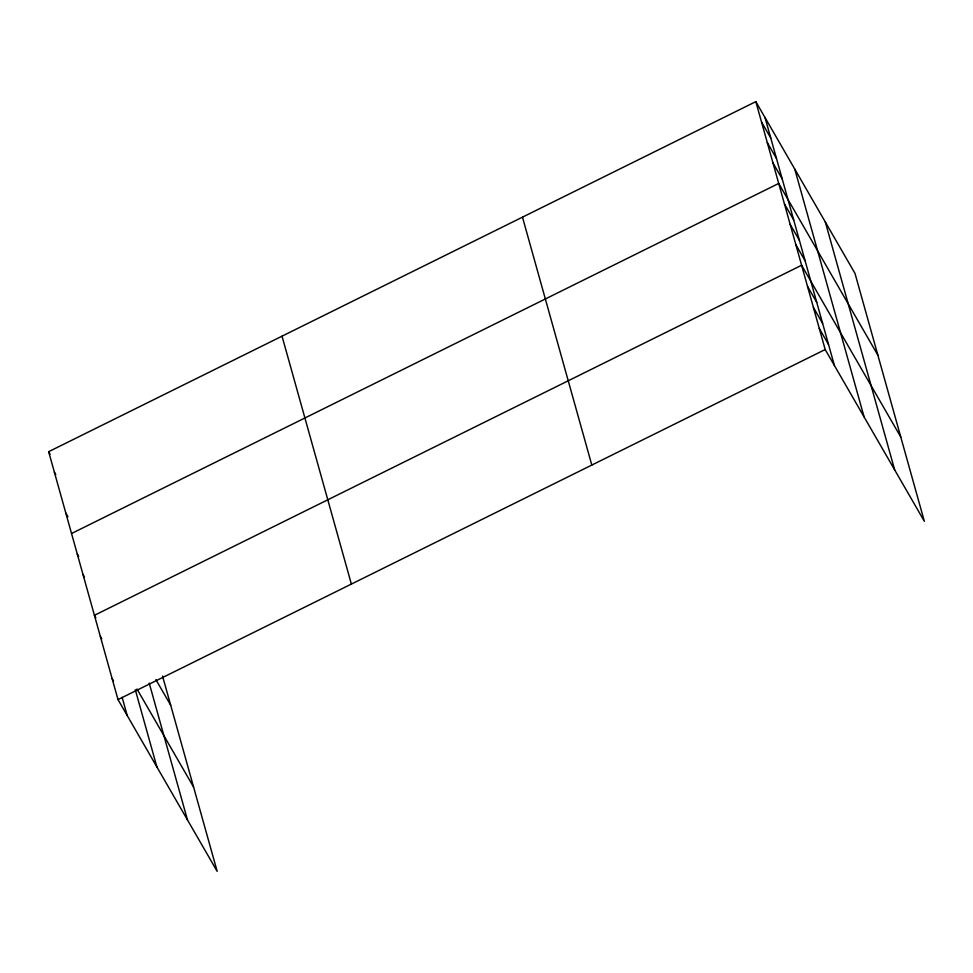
<?xml version="1.0" encoding="UTF-8"?>
<svg xmlns="http://www.w3.org/2000/svg" width="973" height="973" viewBox="0 0 973 973"><rect width="100%" height="100%" fill="white"/><g stroke="black" fill="none" stroke-linecap="round" stroke-linejoin="round"><path stroke-width="1.46" d="M162.527 676.04L217.174 871.358L118.001 699.599L48.65 451.691L755.826 101.642L854.999 273.401L924.35 521.309L825.189 349.55L755.826 101.642M71.54 533.508L778.716 183.447L877.877 355.206M118.001 699.599L825.189 349.55M761.555 122.099L770.786 138.081M767.271 142.544L776.503 158.538M773 163.002L782.231 178.996M784.445 203.904L793.676 219.898M790.161 224.362L799.392 240.343M795.89 244.807L805.121 260.8M900.767 437.023L801.606 265.264L94.43 615.313L95.841 617.77M807.505 286.33L816.736 302.323M813.392 307.407L822.623 323.401M819.29 328.473L828.522 344.466M48.65 451.691L50.073 454.16M54.366 472.148L55.789 474.605M65.811 513.051L67.94 516.736M155.862 679.555L170.701 705.255M77.256 553.953L78.679 556.41M82.985 574.411L84.396 576.867M136.974 689.006L193.591 787.072M100.316 636.378L101.739 638.847M112.114 678.534L113.525 680.991M825.323 222.002L894.674 469.898M794.746 169.034L864.097 416.943M765.058 117.636L834.42 365.544M522.465 217.161L591.815 465.07M282.024 336.171L351.375 584.08M149.197 683.07L187.485 819.959M135.296 689.723L156.908 766.992M122.124 697.325L127.232 715.593"/></g></svg>
